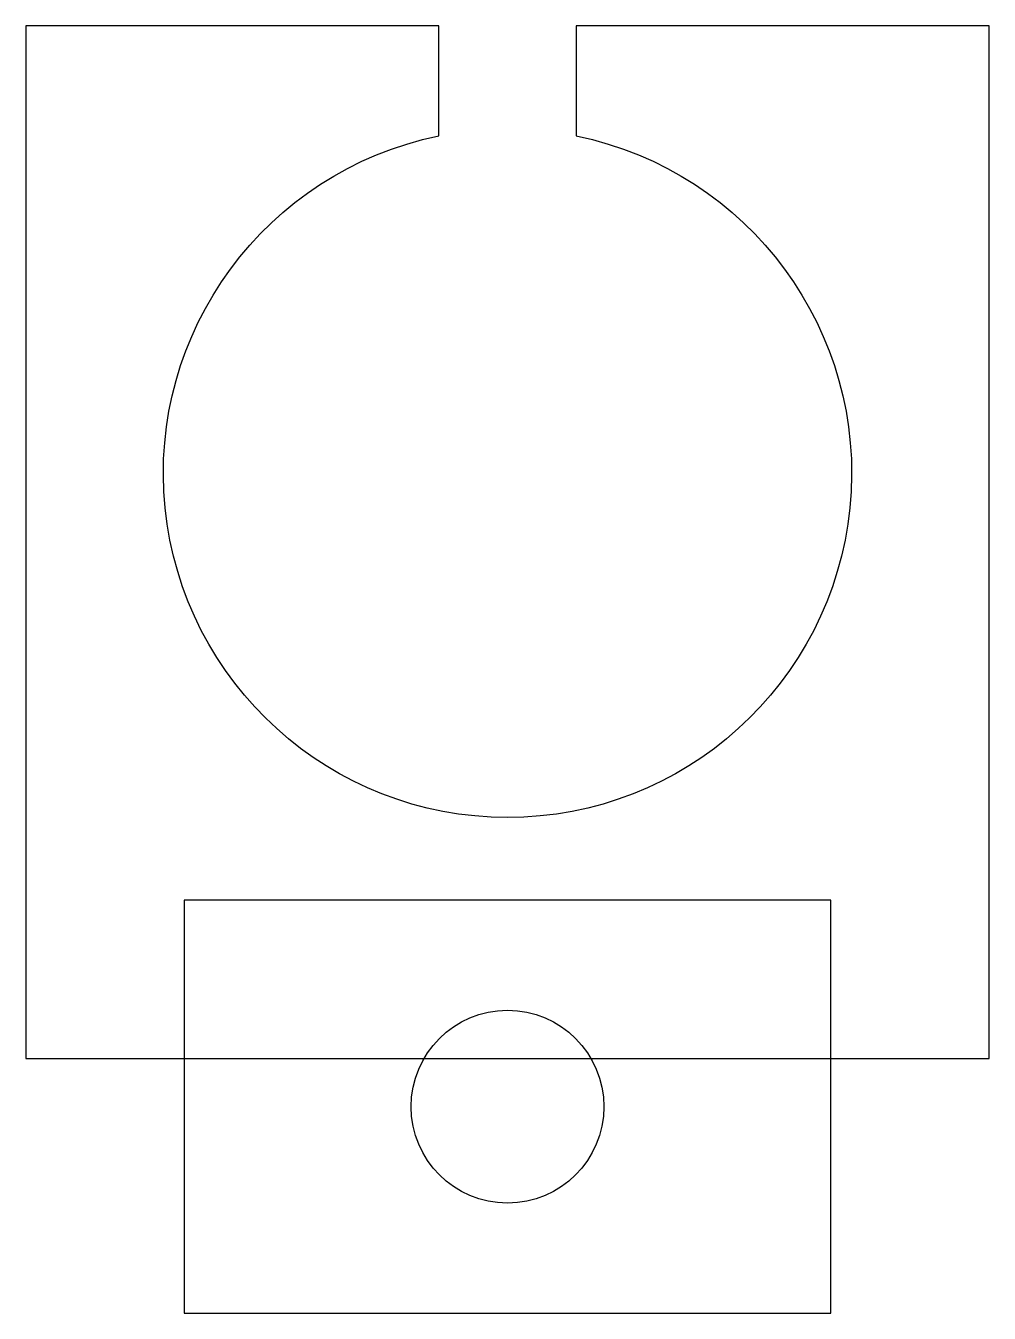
# Model space of a CAD drawing. Header units: millimetres. Extents: x -11.5 to 2.5, y -6.2 to 12.5.
import ezdxf

# ---------------------------------------------------------------- set-up
doc = ezdxf.new("R2010")
doc.units = ezdxf.units.MM
doc.layers.get('0').update_dxf_attribs({"linetype": 'CONTINUOUS'})

msp = doc.modelspace()

# ---------------------------------------------------------------- linework, layer by layer
msp.add_lwpolyline([(-3.5, 10.899, -9.898979), (-5.5, 10.899), (-5.5, 12.5), (-11.5, 12.5), (-11.5, -2.5), (2.5, -2.5), (2.5, 12.5), (-3.5, 12.5)], format="xyb", close=True)
msp.add_lwpolyline([(0.2, -0.2), (-9.2, -0.2), (-9.2, -6.2), (0.2, -6.2)], close=True)
msp.add_circle((-4.5, -3.2), 1.4)

doc.saveas('drawing.dxf')
